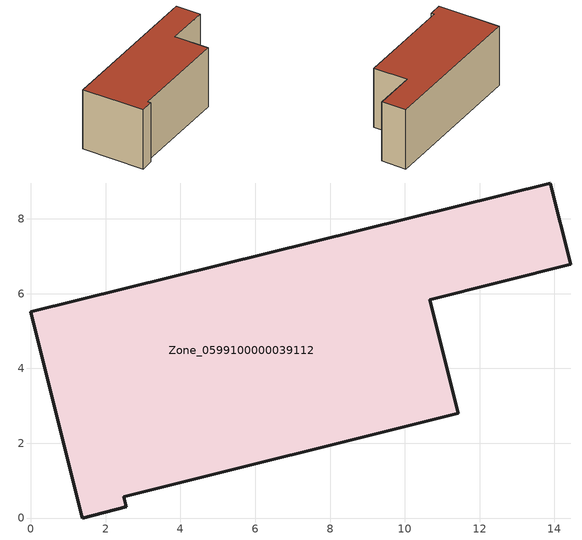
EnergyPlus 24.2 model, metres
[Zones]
Zone_0599100000039112
 floor ground (C_G): 11.43,2.8 2.48,0.57 2.54,0.3 1.37,0 0,5.52 13.89,8.96 14.43,6.78 10.67,5.84 z0
 wall outside (C_F): 14.43,6.78 13.89,8.96 0,5.52 1.37,0 2.54,0.3 2.48,0.57 11.43,2.8 10.67,5.84 14.43,6.78 z0:5.69
 roof outside (C_R): 2.48,0.57 11.43,2.8 10.67,5.84 14.43,6.78 13.89,8.96 0,5.52 1.37,0 2.54,0.3 z5.69
[BUILDING]
Pand.0599100000039112: North Axis=0; Terrain=City; Loads Convergence Tolerance Value=0.04; Temperature Convergence Tolerance Value=0.4; Solar Distribution=FullExterior; Maximum Number of Warmup Days=25; Minimum Number of Warmup Days=1
[Site:Location]
Rotterdam.The.Hague.AP_ZH_NLD Design_Conditions: Latitude=51.96; Longitude=4.45; Time Zone=1; Elevation=-4.5
[SITE:GROUNDTEMPERATURE:BUILDINGSURFACE]
18, 18, 18, 18, 18, 18, 18, 18, 18, 18, 18, 18
[MATERIAL] Thermal Absorptance=0.9; Solar Absorptance=0.7; Visible Absorptance=0.7
Name | Roughness | Thickness | Conductivity | Density | Specific Heat
G.TI.1975-1991 | MediumSmooth | 0.15 | 0.288461 | 540 | 1210
F.TI.1975-1991 | Rough | 0.3 | 0.230769 | 1920 | 840
R.TI.1975-1991 | MediumRough | 0.2 | 0.153846 | 1500 | 1000
[CONSTRUCTION]
C_G: G.TI.1975-1991
C_F: F.TI.1975-1991
C_R: R.TI.1975-1991
[ZONE]
Zone_0599100000039112: Type=1; Multiplier=1; Ceiling Height=Autocalculate; Volume=Autocalculate; Floor Area=autocalculate; Part of Total Floor Area=Yes
[ZONEINFILTRATION:DESIGNFLOWRATE]
Infil_Zone_0599100000039112: Zone or ZoneList or Space or SpaceList=Zone_0599100000039112; Schedule=AlwaysOn; Design Flow Rate Calculation Method=Flow/Area; Flow Rate per Floor Area=0.003; Constant Term Coefficient=1; Temperature Term Coefficient=0; Velocity Term Coefficient=0; Velocity Squared Term Coefficient=0
[HVACTEMPLATE:ZONE:IDEALLOADSAIRSYSTEM]
Zone_0599100000039112: Maximum Heating Supply Air Temperature=50; Minimum Cooling Supply Air Temperature=13; Maximum Heating Supply Air Humidity Ratio=0.0156; Minimum Cooling Supply Air Humidity Ratio=0.0077; Heating Limit=NoLimit; Cooling Limit=NoLimit; Dehumidification Control Type=ConstantSensibleHeatRatio; Cooling Sensible Heat Ratio=0.7; Dehumidification Setpoint=60; Humidification Control Type=None; Humidification Setpoint=30; Outdoor Air Method=None; Outdoor Air Flow Rate per Person=0.00944; Outdoor Air Flow Rate per Zone Floor Area=0; Outdoor Air Flow Rate per Zone=0; Demand Controlled Ventilation Type=None; Outdoor Air Economizer Type=NoEconomizer; Heat Recovery Type=None; Sensible Heat Recovery Effectiveness=0.7; Latent Heat Recovery Effectiveness=0.65
[ZONECONTROL:THERMOSTAT]
ThermostatControl_Zone_0599100000039112: Zone or ZoneList=Zone_0599100000039112; Control Type Schedule=DualSetpointControlType; Control 1=Thermostat_Zone_0599100000039112; Temperature Difference Between Cutout And Setpoint=0
[THERMOSTATSETPOINT:DUALSETPOINT]
Thermostat_Zone_0599100000039112: Heating Setpoint Temperature Schedule=HeatingSetpoint_Zone_0599100000039112; Cooling Setpoint Temperature Schedule=CoolingSetpoint_Zone_0599100000039112
[SCHEDULE:COMPACT]
HeatingSetpoint_Zone_0599100000039112: Through: 12/31, For: AllDays, Until: 24:00, 21
CoolingSetpoint_Zone_0599100000039112: Through: 12/31, For: AllDays, Until: 24:00, 24
DualSetpointControlType: Through: 12/31, For: AllDays, Until: 24:00, 4
AlwaysOn: Through: 12/31, For: AllDays, Until: 24:00, 1
